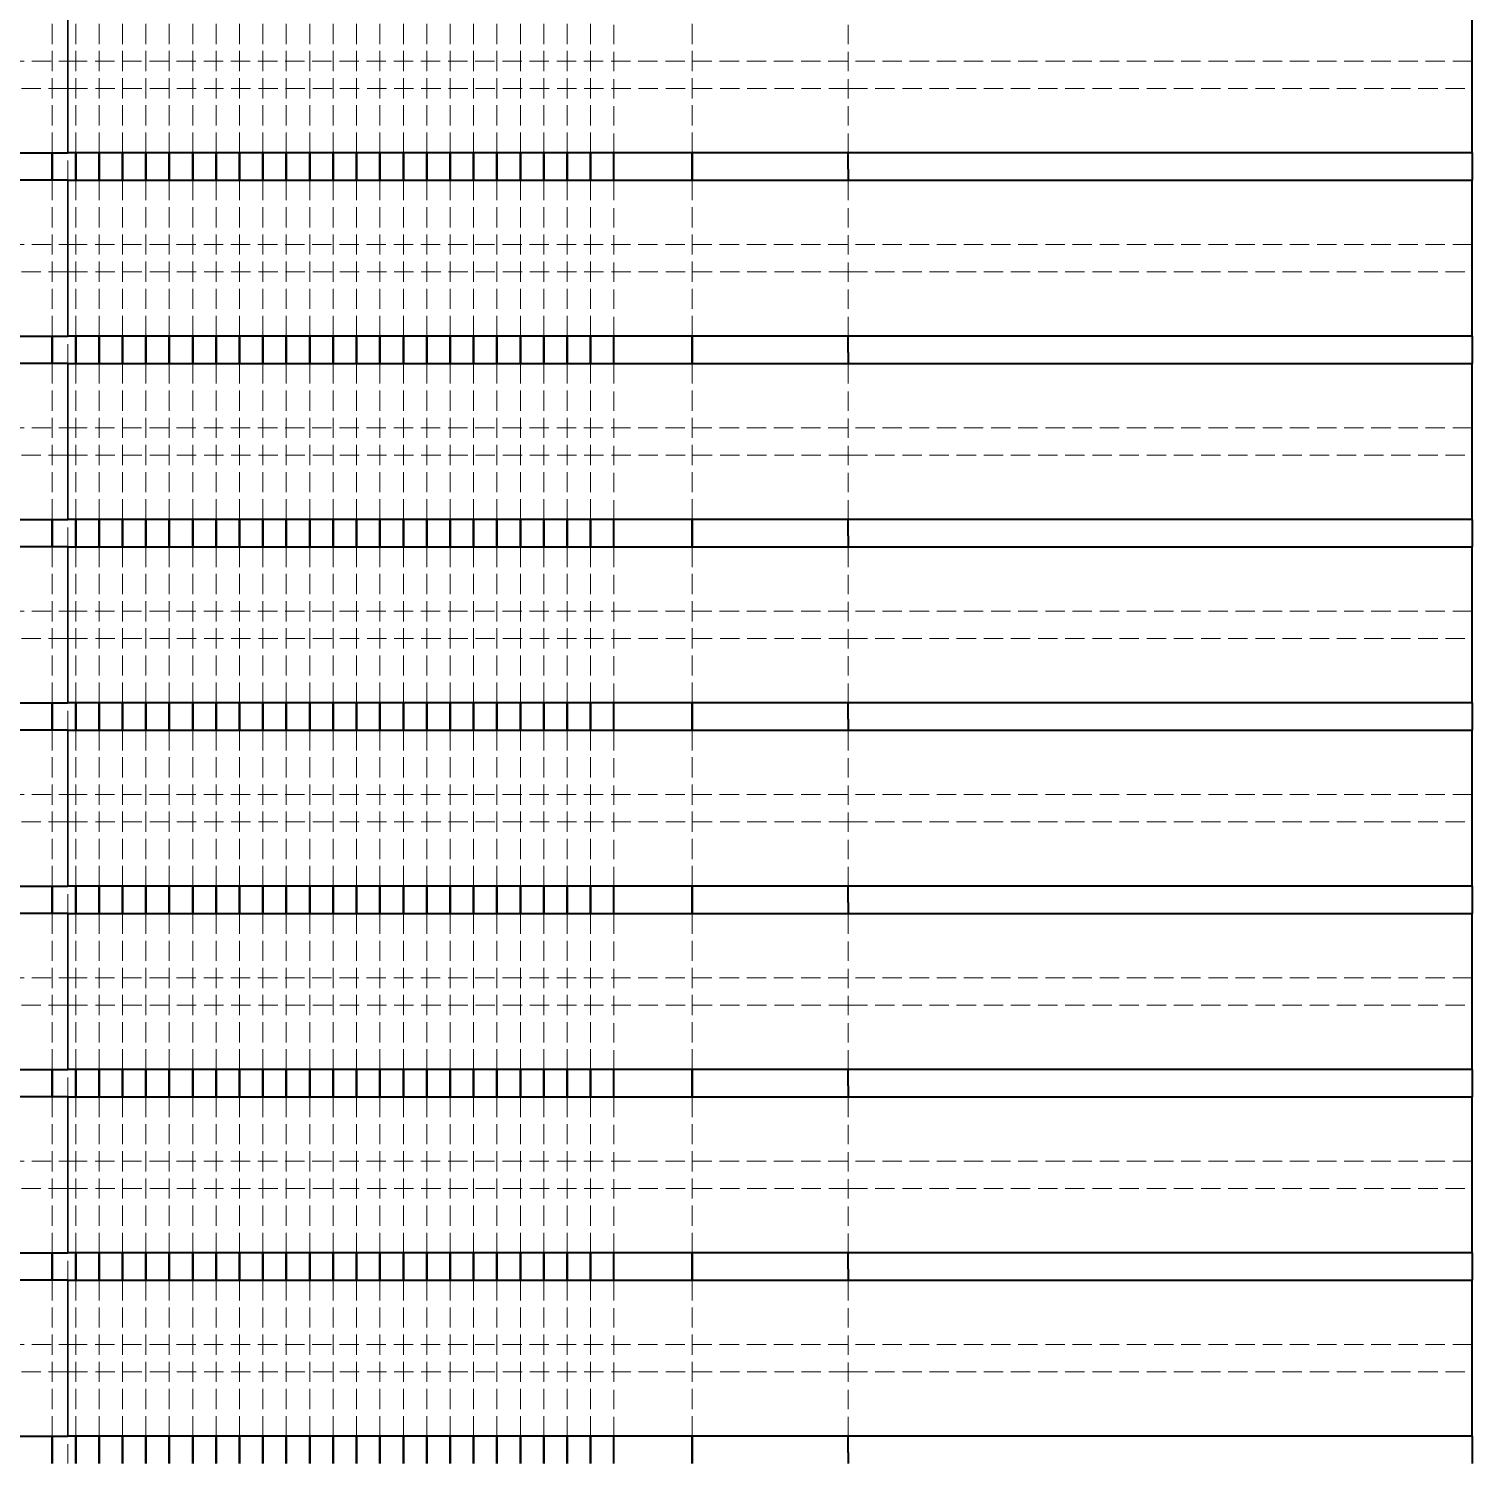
# Model space of a CAD drawing. Header units: millimetres. Extents: x 0 to 630, y 0 to 446.
# Drawn here: x 61.38 to 79.88, y 193.56 to 211.88 of the extents above; entities that cross this region are included whole.
import ezdxf

# ---------------------------------------------------------------- set-up
doc = ezdxf.new("R2010")
doc.units = ezdxf.units.MM
doc.header["$LTSCALE"] = 1.5
doc.linetypes.add('DASHED', pattern=[0.2067, 0.1654, -0.0413])
for name, color, linetype, lineweight, true_color in [('가려진 것(ISO)', 2, 'DASHED', 18, 0xffff00), ('가려진 좁은 것(ISO)', 2, 'DASHED', 18, 0xffff00), ('가시적인 것(ISO)', 3, 'Continuous', 40, 0x00ff00), ('가시적인 좁은 것(ISO)', 3, 'Continuous', 35, 0x00ff00)]:
    doc.layers.add(name, color=color, linetype=linetype, lineweight=lineweight, true_color=true_color)

msp = doc.modelspace()

# ---------------------------------------------------------------- linework, layer by layer
at = {"layer": '가려진 것(ISO)'}
for p, q in [((61.685, 212.294), (61.685, 210.294)), ((61.685, 210.294), (61.685, 212.294)), ((61.985, 212.294), (61.985, 210.294)), ((61.985, 210.294), (61.985, 212.294)), ((62.285, 212.294), (62.285, 210.294)), ((62.285, 210.294), (62.285, 212.294)), ((62.585, 212.294), (62.585, 210.294)), ((62.585, 210.294), (62.585, 212.294)), ((62.885, 212.294), (62.885, 210.294)), ((62.885, 210.294), (62.885, 212.294)), ((63.185, 212.294), (63.185, 210.294)), ((63.185, 210.294), (63.185, 212.294)), ((63.485, 212.294), (63.485, 210.294)), ((63.485, 210.294), (63.485, 212.294)), ((63.785, 212.294), (63.785, 210.294)), ((63.785, 210.294), (63.785, 212.294)), ((64.085, 212.294), (64.085, 210.294)), ((64.085, 210.294), (64.085, 212.294)), ((64.385, 212.294), (64.385, 210.294)), ((64.385, 210.294), (64.385, 212.294)), ((64.685, 212.294), (64.685, 210.294)), ((64.685, 210.294), (64.685, 212.294)), ((64.985, 212.294), (64.985, 210.294)), ((64.985, 210.294), (64.985, 212.294)), ((65.285, 212.294), (65.285, 210.294)), ((65.285, 210.294), (65.285, 212.294)), ((65.585, 212.294), (65.585, 210.294)), ((65.585, 210.294), (65.585, 212.294)), ((65.885, 212.294), (65.885, 210.294)), ((65.885, 210.294), (65.885, 212.294)), ((66.185, 212.294), (66.185, 210.294)), ((66.185, 210.294), (66.185, 212.294)), ((66.485, 212.294), (66.485, 210.294)), ((66.485, 210.294), (66.485, 212.294)), ((66.785, 212.294), (66.785, 210.294)), ((66.785, 210.294), (66.785, 212.294)), ((67.085, 212.294), (67.085, 210.294)), ((67.085, 210.294), (67.085, 212.294)), ((67.385, 212.294), (67.385, 210.294)), ((67.385, 210.294), (67.385, 212.294)), ((67.685, 212.294), (67.685, 210.294)), ((67.685, 210.294), (67.685, 212.294)), ((67.985, 212.294), (67.985, 210.294)), ((67.985, 210.294), (67.985, 212.294)), ((68.285, 212.294), (68.285, 210.294)), ((68.285, 210.294), (68.285, 212.294)), ((68.585, 212.294), (68.585, 210.294)), ((68.585, 210.294), (68.585, 212.294)), ((68.885, 210.294), (68.885, 212.294)), ((69.885, 210.294), (69.885, 212.294)), ((69.885, 212.294), (69.885, 210.294)), ((61.685, 209.944), (61.685, 207.944)), ((61.685, 207.944), (61.685, 209.944)), ((61.985, 209.944), (61.985, 207.944)), ((61.985, 207.944), (61.985, 209.944)), ((62.285, 209.944), (62.285, 207.944)), ((62.285, 207.944), (62.285, 209.944)), ((62.585, 209.944), (62.585, 207.944)), ((62.585, 207.944), (62.585, 209.944)), ((62.885, 209.944), (62.885, 207.944)), ((62.885, 207.944), (62.885, 209.944)), ((63.185, 209.944), (63.185, 207.944)), ((63.185, 207.944), (63.185, 209.944)), ((63.485, 209.944), (63.485, 207.944)), ((63.485, 207.944), (63.485, 209.944)), ((63.785, 209.944), (63.785, 207.944)), ((63.785, 207.944), (63.785, 209.944)), ((64.085, 209.944), (64.085, 207.944)), ((64.085, 207.944), (64.085, 209.944)), ((64.385, 209.944), (64.385, 207.944)), ((64.385, 207.944), (64.385, 209.944)), ((64.685, 209.944), (64.685, 207.944)), ((64.685, 207.944), (64.685, 209.944)), ((64.985, 209.944), (64.985, 207.944)), ((64.985, 207.944), (64.985, 209.944)), ((65.285, 209.944), (65.285, 207.944)), ((65.285, 207.944), (65.285, 209.944)), ((65.585, 209.944), (65.585, 207.944)), ((65.585, 207.944), (65.585, 209.944)), ((65.885, 209.944), (65.885, 207.944)), ((65.885, 207.944), (65.885, 209.944)), ((66.185, 209.944), (66.185, 207.944)), ((66.185, 207.944), (66.185, 209.944)), ((66.485, 209.944), (66.485, 207.944)), ((66.485, 207.944), (66.485, 209.944)), ((66.785, 209.944), (66.785, 207.944)), ((66.785, 207.944), (66.785, 209.944)), ((67.085, 209.944), (67.085, 207.944)), ((67.085, 207.944), (67.085, 209.944)), ((67.385, 209.944), (67.385, 207.944)), ((67.385, 207.944), (67.385, 209.944)), ((67.685, 209.944), (67.685, 207.944)), ((67.685, 207.944), (67.685, 209.944)), ((67.985, 209.944), (67.985, 207.944)), ((67.985, 207.944), (67.985, 209.944)), ((68.285, 209.944), (68.285, 207.944)), ((68.285, 207.944), (68.285, 209.944)), ((68.585, 209.944), (68.585, 207.944)), ((68.585, 207.944), (68.585, 209.944)), ((68.885, 207.944), (68.885, 209.944)), ((69.885, 207.944), (69.885, 209.944)), ((69.885, 209.944), (69.885, 207.944)), ((61.685, 207.594), (61.685, 205.594)), ((61.685, 205.594), (61.685, 207.594)), ((61.985, 207.594), (61.985, 205.594)), ((61.985, 205.594), (61.985, 207.594)), ((62.285, 207.594), (62.285, 205.594)), ((62.285, 205.594), (62.285, 207.594)), ((62.585, 207.594), (62.585, 205.594)), ((62.585, 205.594), (62.585, 207.594)), ((62.885, 207.594), (62.885, 205.594)), ((62.885, 205.594), (62.885, 207.594)), ((63.185, 207.594), (63.185, 205.594)), ((63.185, 205.594), (63.185, 207.594)), ((63.485, 207.594), (63.485, 205.594)), ((63.485, 205.594), (63.485, 207.594)), ((63.785, 207.594), (63.785, 205.594)), ((63.785, 205.594), (63.785, 207.594)), ((64.085, 207.594), (64.085, 205.594)), ((64.085, 205.594), (64.085, 207.594)), ((64.385, 207.594), (64.385, 205.594)), ((64.385, 205.594), (64.385, 207.594)), ((64.685, 207.594), (64.685, 205.594)), ((64.685, 205.594), (64.685, 207.594)), ((64.985, 207.594), (64.985, 205.594)), ((64.985, 205.594), (64.985, 207.594)), ((65.285, 207.594), (65.285, 205.594)), ((65.285, 205.594), (65.285, 207.594)), ((65.585, 207.594), (65.585, 205.594)), ((65.585, 205.594), (65.585, 207.594)), ((65.885, 207.594), (65.885, 205.594)), ((65.885, 205.594), (65.885, 207.594)), ((66.185, 207.594), (66.185, 205.594)), ((66.185, 205.594), (66.185, 207.594)), ((66.485, 207.594), (66.485, 205.594)), ((66.485, 205.594), (66.485, 207.594)), ((66.785, 207.594), (66.785, 205.594)), ((66.785, 205.594), (66.785, 207.594)), ((67.085, 207.594), (67.085, 205.594)), ((67.085, 205.594), (67.085, 207.594)), ((67.385, 207.594), (67.385, 205.594)), ((67.385, 205.594), (67.385, 207.594)), ((67.685, 207.594), (67.685, 205.594)), ((67.685, 205.594), (67.685, 207.594)), ((67.985, 207.594), (67.985, 205.594)), ((67.985, 205.594), (67.985, 207.594)), ((68.285, 207.594), (68.285, 205.594)), ((68.285, 205.594), (68.285, 207.594)), ((68.585, 207.594), (68.585, 205.594)), ((68.585, 205.594), (68.585, 207.594)), ((68.885, 205.594), (68.885, 207.594)), ((69.885, 205.594), (69.885, 207.594)), ((69.885, 207.594), (69.885, 205.594)), ((61.685, 205.244), (61.685, 203.244)), ((61.685, 203.244), (61.685, 205.244)), ((61.985, 205.244), (61.985, 203.244)), ((61.985, 203.244), (61.985, 205.244)), ((62.285, 205.244), (62.285, 203.244)), ((62.285, 203.244), (62.285, 205.244)), ((62.585, 205.244), (62.585, 203.244)), ((62.585, 203.244), (62.585, 205.244)), ((62.885, 205.244), (62.885, 203.244)), ((62.885, 203.244), (62.885, 205.244)), ((63.185, 205.244), (63.185, 203.244)), ((63.185, 203.244), (63.185, 205.244)), ((63.485, 205.244), (63.485, 203.244)), ((63.485, 203.244), (63.485, 205.244)), ((63.785, 205.244), (63.785, 203.244)), ((63.785, 203.244), (63.785, 205.244)), ((64.085, 205.244), (64.085, 203.244)), ((64.085, 203.244), (64.085, 205.244)), ((64.385, 205.244), (64.385, 203.244)), ((64.385, 203.244), (64.385, 205.244)), ((64.685, 205.244), (64.685, 203.244)), ((64.685, 203.244), (64.685, 205.244)), ((64.985, 205.244), (64.985, 203.244)), ((64.985, 203.244), (64.985, 205.244)), ((65.285, 205.244), (65.285, 203.244)), ((65.285, 203.244), (65.285, 205.244)), ((65.585, 205.244), (65.585, 203.244)), ((65.585, 203.244), (65.585, 205.244)), ((65.885, 205.244), (65.885, 203.244)), ((65.885, 203.244), (65.885, 205.244)), ((66.185, 205.244), (66.185, 203.244)), ((66.185, 203.244), (66.185, 205.244)), ((66.485, 205.244), (66.485, 203.244)), ((66.485, 203.244), (66.485, 205.244)), ((66.785, 205.244), (66.785, 203.244)), ((66.785, 203.244), (66.785, 205.244)), ((67.085, 205.244), (67.085, 203.244)), ((67.085, 203.244), (67.085, 205.244)), ((67.385, 205.244), (67.385, 203.244)), ((67.385, 203.244), (67.385, 205.244)), ((67.685, 205.244), (67.685, 203.244)), ((67.685, 203.244), (67.685, 205.244)), ((67.985, 205.244), (67.985, 203.244)), ((67.985, 203.244), (67.985, 205.244)), ((68.285, 205.244), (68.285, 203.244)), ((68.285, 203.244), (68.285, 205.244)), ((68.585, 205.244), (68.585, 203.244)), ((68.585, 203.244), (68.585, 205.244)), ((68.885, 203.244), (68.885, 205.244)), ((69.885, 203.244), (69.885, 205.244)), ((69.885, 205.244), (69.885, 203.244)), ((61.685, 202.894), (61.685, 200.894)), ((61.685, 200.894), (61.685, 202.894)), ((61.985, 202.894), (61.985, 200.894)), ((61.985, 200.894), (61.985, 202.894)), ((62.285, 202.894), (62.285, 200.894)), ((62.285, 200.894), (62.285, 202.894)), ((62.585, 202.894), (62.585, 200.894)), ((62.585, 200.894), (62.585, 202.894)), ((62.885, 202.894), (62.885, 200.894)), ((62.885, 200.894), (62.885, 202.894)), ((63.185, 202.894), (63.185, 200.894)), ((63.185, 200.894), (63.185, 202.894)), ((63.485, 202.894), (63.485, 200.894)), ((63.485, 200.894), (63.485, 202.894)), ((63.785, 202.894), (63.785, 200.894)), ((63.785, 200.894), (63.785, 202.894)), ((64.085, 202.894), (64.085, 200.894)), ((64.085, 200.894), (64.085, 202.894)), ((64.385, 202.894), (64.385, 200.894)), ((64.385, 200.894), (64.385, 202.894)), ((64.685, 202.894), (64.685, 200.894)), ((64.685, 200.894), (64.685, 202.894)), ((64.985, 202.894), (64.985, 200.894)), ((64.985, 200.894), (64.985, 202.894)), ((65.285, 202.894), (65.285, 200.894)), ((65.285, 200.894), (65.285, 202.894)), ((65.585, 202.894), (65.585, 200.894)), ((65.585, 200.894), (65.585, 202.894)), ((65.885, 202.894), (65.885, 200.894)), ((65.885, 200.894), (65.885, 202.894)), ((66.185, 202.894), (66.185, 200.894)), ((66.185, 200.894), (66.185, 202.894)), ((66.485, 202.894), (66.485, 200.894)), ((66.485, 200.894), (66.485, 202.894)), ((66.785, 202.894), (66.785, 200.894)), ((66.785, 200.894), (66.785, 202.894)), ((67.085, 202.894), (67.085, 200.894)), ((67.085, 200.894), (67.085, 202.894)), ((67.385, 202.894), (67.385, 200.894)), ((67.385, 200.894), (67.385, 202.894)), ((67.685, 202.894), (67.685, 200.894)), ((67.685, 200.894), (67.685, 202.894)), ((67.985, 202.894), (67.985, 200.894)), ((67.985, 200.894), (67.985, 202.894)), ((68.285, 202.894), (68.285, 200.894)), ((68.285, 200.894), (68.285, 202.894)), ((68.585, 202.894), (68.585, 200.894)), ((68.585, 200.894), (68.585, 202.894)), ((68.885, 200.894), (68.885, 202.894)), ((69.885, 200.894), (69.885, 202.894)), ((69.885, 202.894), (69.885, 200.894)), ((61.685, 200.544), (61.685, 198.544)), ((61.685, 198.544), (61.685, 200.544)), ((61.985, 200.544), (61.985, 198.544)), ((61.985, 198.544), (61.985, 200.544)), ((62.285, 200.544), (62.285, 198.544)), ((62.285, 198.544), (62.285, 200.544)), ((62.585, 200.544), (62.585, 198.544)), ((62.585, 198.544), (62.585, 200.544)), ((62.885, 200.544), (62.885, 198.544)), ((62.885, 198.544), (62.885, 200.544)), ((63.185, 200.544), (63.185, 198.544)), ((63.185, 198.544), (63.185, 200.544)), ((63.485, 200.544), (63.485, 198.544)), ((63.485, 198.544), (63.485, 200.544)), ((63.785, 200.544), (63.785, 198.544)), ((63.785, 198.544), (63.785, 200.544)), ((64.085, 200.544), (64.085, 198.544)), ((64.085, 198.544), (64.085, 200.544)), ((64.385, 200.544), (64.385, 198.544)), ((64.385, 198.544), (64.385, 200.544)), ((64.685, 200.544), (64.685, 198.544)), ((64.685, 198.544), (64.685, 200.544)), ((64.985, 200.544), (64.985, 198.544)), ((64.985, 198.544), (64.985, 200.544)), ((65.285, 200.544), (65.285, 198.544)), ((65.285, 198.544), (65.285, 200.544)), ((65.585, 200.544), (65.585, 198.544)), ((65.585, 198.544), (65.585, 200.544)), ((65.885, 200.544), (65.885, 198.544)), ((65.885, 198.544), (65.885, 200.544)), ((66.185, 200.544), (66.185, 198.544)), ((66.185, 198.544), (66.185, 200.544)), ((66.485, 200.544), (66.485, 198.544)), ((66.485, 198.544), (66.485, 200.544)), ((66.785, 200.544), (66.785, 198.544)), ((66.785, 198.544), (66.785, 200.544)), ((67.085, 200.544), (67.085, 198.544)), ((67.085, 198.544), (67.085, 200.544)), ((67.385, 200.544), (67.385, 198.544)), ((67.385, 198.544), (67.385, 200.544)), ((67.685, 200.544), (67.685, 198.544)), ((67.685, 198.544), (67.685, 200.544)), ((67.985, 200.544), (67.985, 198.544)), ((67.985, 198.544), (67.985, 200.544)), ((68.285, 200.544), (68.285, 198.544)), ((68.285, 198.544), (68.285, 200.544)), ((68.585, 200.544), (68.585, 198.544)), ((68.585, 198.544), (68.585, 200.544)), ((68.885, 198.544), (68.885, 200.544)), ((69.885, 198.544), (69.885, 200.544)), ((69.885, 200.544), (69.885, 198.544)), ((61.685, 198.194), (61.685, 196.194)), ((61.685, 196.194), (61.685, 198.194)), ((61.985, 198.194), (61.985, 196.194)), ((61.985, 196.194), (61.985, 198.194)), ((62.285, 198.194), (62.285, 196.194)), ((62.285, 196.194), (62.285, 198.194)), ((62.585, 198.194), (62.585, 196.194)), ((62.585, 196.194), (62.585, 198.194)), ((62.885, 198.194), (62.885, 196.194)), ((62.885, 196.194), (62.885, 198.194)), ((63.185, 198.194), (63.185, 196.194)), ((63.185, 196.194), (63.185, 198.194)), ((63.485, 198.194), (63.485, 196.194)), ((63.485, 196.194), (63.485, 198.194)), ((63.785, 198.194), (63.785, 196.194)), ((63.785, 196.194), (63.785, 198.194)), ((64.085, 198.194), (64.085, 196.194)), ((64.085, 196.194), (64.085, 198.194)), ((64.385, 198.194), (64.385, 196.194)), ((64.385, 196.194), (64.385, 198.194)), ((64.685, 198.194), (64.685, 196.194)), ((64.685, 196.194), (64.685, 198.194)), ((64.985, 198.194), (64.985, 196.194)), ((64.985, 196.194), (64.985, 198.194)), ((65.285, 198.194), (65.285, 196.194)), ((65.285, 196.194), (65.285, 198.194)), ((65.585, 198.194), (65.585, 196.194)), ((65.585, 196.194), (65.585, 198.194)), ((65.885, 198.194), (65.885, 196.194)), ((65.885, 196.194), (65.885, 198.194)), ((66.185, 198.194), (66.185, 196.194)), ((66.185, 196.194), (66.185, 198.194)), ((66.485, 198.194), (66.485, 196.194)), ((66.485, 196.194), (66.485, 198.194)), ((66.785, 198.194), (66.785, 196.194)), ((66.785, 196.194), (66.785, 198.194)), ((67.085, 198.194), (67.085, 196.194)), ((67.085, 196.194), (67.085, 198.194)), ((67.385, 198.194), (67.385, 196.194)), ((67.385, 196.194), (67.385, 198.194)), ((67.685, 198.194), (67.685, 196.194)), ((67.685, 196.194), (67.685, 198.194)), ((67.985, 198.194), (67.985, 196.194)), ((67.985, 196.194), (67.985, 198.194)), ((68.285, 198.194), (68.285, 196.194)), ((68.285, 196.194), (68.285, 198.194)), ((68.585, 198.194), (68.585, 196.194)), ((68.585, 196.194), (68.585, 198.194)), ((68.885, 196.194), (68.885, 198.194)), ((69.885, 196.194), (69.885, 198.194)), ((69.885, 198.194), (69.885, 196.194)), ((61.685, 195.844), (61.685, 193.844)), ((61.685, 193.844), (61.685, 195.844)), ((61.985, 195.844), (61.985, 193.844)), ((61.985, 193.844), (61.985, 195.844)), ((62.285, 195.844), (62.285, 193.844)), ((62.285, 193.844), (62.285, 195.844)), ((62.585, 195.844), (62.585, 193.844)), ((62.585, 193.844), (62.585, 195.844)), ((62.885, 195.844), (62.885, 193.844)), ((62.885, 193.844), (62.885, 195.844)), ((63.185, 195.844), (63.185, 193.844)), ((63.185, 193.844), (63.185, 195.844)), ((63.485, 195.844), (63.485, 193.844)), ((63.485, 193.844), (63.485, 195.844)), ((63.785, 195.844), (63.785, 193.844)), ((63.785, 193.844), (63.785, 195.844)), ((64.085, 195.844), (64.085, 193.844)), ((64.085, 193.844), (64.085, 195.844)), ((64.385, 195.844), (64.385, 193.844)), ((64.385, 193.844), (64.385, 195.844)), ((64.685, 195.844), (64.685, 193.844)), ((64.685, 193.844), (64.685, 195.844)), ((64.985, 195.844), (64.985, 193.844)), ((64.985, 193.844), (64.985, 195.844)), ((65.285, 195.844), (65.285, 193.844)), ((65.285, 193.844), (65.285, 195.844)), ((65.585, 195.844), (65.585, 193.844)), ((65.585, 193.844), (65.585, 195.844)), ((65.885, 195.844), (65.885, 193.844)), ((65.885, 193.844), (65.885, 195.844)), ((66.185, 195.844), (66.185, 193.844)), ((66.185, 193.844), (66.185, 195.844)), ((66.485, 195.844), (66.485, 193.844)), ((66.485, 193.844), (66.485, 195.844)), ((66.785, 195.844), (66.785, 193.844)), ((66.785, 193.844), (66.785, 195.844)), ((67.085, 195.844), (67.085, 193.844)), ((67.085, 193.844), (67.085, 195.844)), ((67.385, 195.844), (67.385, 193.844)), ((67.385, 193.844), (67.385, 195.844)), ((67.685, 195.844), (67.685, 193.844)), ((67.685, 193.844), (67.685, 195.844)), ((67.985, 195.844), (67.985, 193.844)), ((67.985, 193.844), (67.985, 195.844)), ((68.285, 195.844), (68.285, 193.844)), ((68.285, 193.844), (68.285, 195.844)), ((68.585, 195.844), (68.585, 193.844)), ((68.585, 193.844), (68.585, 195.844)), ((68.885, 193.844), (68.885, 195.844)), ((69.885, 193.844), (69.885, 195.844)), ((69.885, 195.844), (69.885, 193.844))]:
    msp.add_line(p, q, dxfattribs=at)
at = {"layer": '가려진 것(ISO)', "color": 1, "true_color": 0xff0000}
for p, q in [((71.885, 210.294), (71.885, 212.294)), ((40.885, 211.469), (61.885, 211.469)), ((61.885, 211.469), (71.885, 211.469)), ((79.885, 211.469), (71.885, 211.469)), ((61.885, 211.119), (40.885, 211.119)), ((71.885, 211.119), (61.885, 211.119)), ((71.885, 211.119), (79.885, 211.119)), ((71.885, 207.944), (71.885, 209.944)), ((40.885, 209.119), (61.885, 209.119)), ((61.885, 209.119), (71.885, 209.119)), ((79.885, 209.119), (71.885, 209.119)), ((61.885, 208.769), (40.885, 208.769)), ((71.885, 208.769), (61.885, 208.769)), ((71.885, 208.769), (79.885, 208.769)), ((71.885, 205.594), (71.885, 207.594)), ((40.885, 206.769), (61.885, 206.769)), ((61.885, 206.769), (71.885, 206.769)), ((79.885, 206.769), (71.885, 206.769)), ((61.885, 206.419), (40.885, 206.419)), ((71.885, 206.419), (61.885, 206.419)), ((71.885, 206.419), (79.885, 206.419)), ((71.885, 203.244), (71.885, 205.244)), ((40.885, 204.419), (61.885, 204.419)), ((61.885, 204.419), (71.885, 204.419)), ((79.885, 204.419), (71.885, 204.419)), ((61.885, 204.069), (40.885, 204.069)), ((71.885, 204.069), (61.885, 204.069)), ((71.885, 204.069), (79.885, 204.069)), ((71.885, 200.894), (71.885, 202.894)), ((40.885, 202.069), (61.885, 202.069)), ((61.885, 202.069), (71.885, 202.069)), ((79.885, 202.069), (71.885, 202.069)), ((61.885, 201.719), (40.885, 201.719)), ((71.885, 201.719), (61.885, 201.719)), ((71.885, 201.719), (79.885, 201.719)), ((71.885, 198.544), (71.885, 200.544)), ((40.885, 199.719), (61.885, 199.719)), ((61.885, 199.719), (71.885, 199.719)), ((79.885, 199.719), (71.885, 199.719)), ((61.885, 199.369), (40.885, 199.369)), ((71.885, 199.369), (61.885, 199.369)), ((71.885, 199.369), (79.885, 199.369)), ((71.885, 196.194), (71.885, 198.194)), ((40.885, 197.369), (61.885, 197.369)), ((61.885, 197.369), (71.885, 197.369)), ((79.885, 197.369), (71.885, 197.369)), ((61.885, 197.019), (40.885, 197.019)), ((71.885, 197.019), (61.885, 197.019)), ((71.885, 197.019), (79.885, 197.019)), ((71.885, 193.844), (71.885, 195.844)), ((40.885, 195.019), (61.885, 195.019)), ((61.885, 195.019), (71.885, 195.019)), ((79.885, 195.019), (71.885, 195.019)), ((61.885, 194.669), (40.885, 194.669)), ((71.885, 194.669), (61.885, 194.669)), ((71.885, 194.669), (79.885, 194.669))]:
    msp.add_line(p, q, dxfattribs=at)
at = {"layer": '가려진 좁은 것(ISO)', "color": 1, "true_color": 0xff0000}
for p, q in [((61.885, 209.944), (61.885, 210.294)), ((61.885, 207.594), (61.885, 207.944)), ((61.885, 205.244), (61.885, 205.594)), ((61.885, 202.894), (61.885, 203.244)), ((61.885, 200.544), (61.885, 200.894)), ((61.885, 198.194), (61.885, 198.544)), ((61.885, 195.844), (61.885, 196.194)), ((61.885, 193.494), (61.885, 193.844))]:
    msp.add_line(p, q, dxfattribs=at)
at = {"layer": '가시적인 것(ISO)', "color": 1, "true_color": 0xff0000}
for p, q in [((79.885, 210.294), (79.885, 212.294)), ((40.885, 210.294), (61.885, 210.294)), ((79.885, 210.294), (61.885, 210.294)), ((71.885, 210.085), (71.885, 210.294)), ((79.885, 210.294), (79.885, 209.944)), ((61.885, 209.944), (40.885, 209.944)), ((61.885, 209.944), (79.885, 209.944)), ((79.885, 207.944), (79.885, 209.944)), ((40.885, 207.944), (61.885, 207.944)), ((79.885, 207.944), (61.885, 207.944)), ((71.885, 207.735), (71.885, 207.944)), ((79.885, 207.944), (79.885, 207.594)), ((61.885, 207.594), (40.885, 207.594)), ((61.885, 207.594), (79.885, 207.594)), ((79.885, 205.594), (79.885, 207.594)), ((40.885, 205.594), (61.885, 205.594)), ((79.885, 205.594), (61.885, 205.594)), ((71.885, 205.385), (71.885, 205.594)), ((79.885, 205.594), (79.885, 205.244)), ((61.885, 205.244), (40.885, 205.244)), ((61.885, 205.244), (79.885, 205.244)), ((79.885, 203.244), (79.885, 205.244)), ((40.885, 203.244), (61.885, 203.244)), ((79.885, 203.244), (61.885, 203.244)), ((71.885, 203.035), (71.885, 203.244)), ((79.885, 203.244), (79.885, 202.894)), ((61.885, 202.894), (40.885, 202.894)), ((61.885, 202.894), (79.885, 202.894)), ((79.885, 200.894), (79.885, 202.894)), ((40.885, 200.894), (61.885, 200.894)), ((79.885, 200.894), (61.885, 200.894)), ((71.885, 200.685), (71.885, 200.894)), ((79.885, 200.894), (79.885, 200.544)), ((61.885, 200.544), (40.885, 200.544)), ((61.885, 200.544), (79.885, 200.544)), ((79.885, 198.544), (79.885, 200.544)), ((40.885, 198.544), (61.885, 198.544)), ((79.885, 198.544), (61.885, 198.544)), ((71.885, 198.335), (71.885, 198.544)), ((79.885, 198.544), (79.885, 198.194)), ((61.885, 198.194), (40.885, 198.194)), ((61.885, 198.194), (79.885, 198.194)), ((79.885, 196.194), (79.885, 198.194)), ((40.885, 196.194), (61.885, 196.194)), ((79.885, 196.194), (61.885, 196.194)), ((71.885, 195.985), (71.885, 196.194)), ((79.885, 196.194), (79.885, 195.844)), ((61.885, 195.844), (40.885, 195.844)), ((61.885, 195.844), (79.885, 195.844)), ((79.885, 193.844), (79.885, 195.844)), ((40.885, 193.844), (61.885, 193.844)), ((79.885, 193.844), (61.885, 193.844)), ((71.885, 193.635), (71.885, 193.844)), ((79.885, 193.844), (79.885, 193.494))]:
    msp.add_line(p, q, dxfattribs=at)
at = {"layer": '가시적인 것(ISO)'}
for p, q in [((61.685, 210.294), (61.685, 209.944)), ((61.685, 209.944), (61.685, 210.294)), ((61.985, 210.294), (61.985, 209.944)), ((61.985, 209.944), (61.985, 210.294)), ((62.285, 210.294), (62.285, 209.944)), ((62.285, 209.944), (62.285, 210.294)), ((62.585, 210.294), (62.585, 209.944)), ((62.585, 209.944), (62.585, 210.294)), ((62.885, 210.294), (62.885, 209.944)), ((62.885, 209.944), (62.885, 210.294)), ((63.185, 210.294), (63.185, 209.944)), ((63.185, 209.944), (63.185, 210.294)), ((63.485, 210.294), (63.485, 209.944)), ((63.485, 209.944), (63.485, 210.294)), ((63.785, 210.294), (63.785, 209.944)), ((63.785, 209.944), (63.785, 210.294)), ((64.085, 210.294), (64.085, 209.944)), ((64.085, 209.944), (64.085, 210.294)), ((64.385, 210.294), (64.385, 209.944)), ((64.385, 209.944), (64.385, 210.294)), ((64.685, 210.294), (64.685, 209.944)), ((64.685, 209.944), (64.685, 210.294)), ((64.985, 210.294), (64.985, 209.944)), ((64.985, 209.944), (64.985, 210.294)), ((65.285, 210.294), (65.285, 209.944)), ((65.285, 209.944), (65.285, 210.294)), ((65.585, 210.294), (65.585, 209.944)), ((65.585, 209.944), (65.585, 210.294)), ((65.885, 210.294), (65.885, 209.944)), ((65.885, 209.944), (65.885, 210.294)), ((66.185, 210.294), (66.185, 209.944)), ((66.185, 209.944), (66.185, 210.294)), ((66.485, 210.294), (66.485, 209.944)), ((66.485, 209.944), (66.485, 210.294)), ((66.785, 210.294), (66.785, 209.944)), ((66.785, 209.944), (66.785, 210.294)), ((67.085, 210.294), (67.085, 209.944)), ((67.085, 209.944), (67.085, 210.294)), ((67.385, 210.294), (67.385, 209.944)), ((67.385, 209.944), (67.385, 210.294)), ((67.685, 210.294), (67.685, 209.944)), ((67.685, 209.944), (67.685, 210.294)), ((67.985, 210.294), (67.985, 209.944)), ((67.985, 209.944), (67.985, 210.294)), ((68.285, 210.294), (68.285, 209.944)), ((68.285, 209.944), (68.285, 210.294)), ((68.585, 210.294), (68.585, 209.944)), ((68.585, 209.944), (68.585, 210.294)), ((68.885, 209.944), (68.885, 210.294)), ((69.885, 209.944), (69.885, 210.294)), ((69.885, 210.294), (69.885, 209.944)), ((71.885, 210.085), (71.885, 209.944)), ((61.685, 207.944), (61.685, 207.594)), ((61.685, 207.594), (61.685, 207.944)), ((61.985, 207.944), (61.985, 207.594)), ((61.985, 207.594), (61.985, 207.944)), ((62.285, 207.944), (62.285, 207.594)), ((62.285, 207.594), (62.285, 207.944)), ((62.585, 207.944), (62.585, 207.594)), ((62.585, 207.594), (62.585, 207.944)), ((62.885, 207.944), (62.885, 207.594)), ((62.885, 207.594), (62.885, 207.944)), ((63.185, 207.944), (63.185, 207.594)), ((63.185, 207.594), (63.185, 207.944)), ((63.485, 207.944), (63.485, 207.594)), ((63.485, 207.594), (63.485, 207.944)), ((63.785, 207.944), (63.785, 207.594)), ((63.785, 207.594), (63.785, 207.944)), ((64.085, 207.944), (64.085, 207.594)), ((64.085, 207.594), (64.085, 207.944)), ((64.385, 207.944), (64.385, 207.594)), ((64.385, 207.594), (64.385, 207.944)), ((64.685, 207.944), (64.685, 207.594)), ((64.685, 207.594), (64.685, 207.944)), ((64.985, 207.944), (64.985, 207.594)), ((64.985, 207.594), (64.985, 207.944)), ((65.285, 207.944), (65.285, 207.594)), ((65.285, 207.594), (65.285, 207.944)), ((65.585, 207.944), (65.585, 207.594)), ((65.585, 207.594), (65.585, 207.944)), ((65.885, 207.944), (65.885, 207.594)), ((65.885, 207.594), (65.885, 207.944)), ((66.185, 207.944), (66.185, 207.594)), ((66.185, 207.594), (66.185, 207.944)), ((66.485, 207.944), (66.485, 207.594)), ((66.485, 207.594), (66.485, 207.944)), ((66.785, 207.944), (66.785, 207.594)), ((66.785, 207.594), (66.785, 207.944)), ((67.085, 207.944), (67.085, 207.594)), ((67.085, 207.594), (67.085, 207.944)), ((67.385, 207.944), (67.385, 207.594)), ((67.385, 207.594), (67.385, 207.944)), ((67.685, 207.944), (67.685, 207.594)), ((67.685, 207.594), (67.685, 207.944)), ((67.985, 207.944), (67.985, 207.594)), ((67.985, 207.594), (67.985, 207.944)), ((68.285, 207.944), (68.285, 207.594)), ((68.285, 207.594), (68.285, 207.944)), ((68.585, 207.944), (68.585, 207.594)), ((68.585, 207.594), (68.585, 207.944)), ((68.885, 207.594), (68.885, 207.944)), ((69.885, 207.594), (69.885, 207.944)), ((69.885, 207.944), (69.885, 207.594)), ((71.885, 207.735), (71.885, 207.594)), ((61.685, 205.594), (61.685, 205.244)), ((61.685, 205.244), (61.685, 205.594)), ((61.985, 205.594), (61.985, 205.244)), ((61.985, 205.244), (61.985, 205.594)), ((62.285, 205.594), (62.285, 205.244)), ((62.285, 205.244), (62.285, 205.594)), ((62.585, 205.594), (62.585, 205.244)), ((62.585, 205.244), (62.585, 205.594)), ((62.885, 205.594), (62.885, 205.244)), ((62.885, 205.244), (62.885, 205.594)), ((63.185, 205.594), (63.185, 205.244)), ((63.185, 205.244), (63.185, 205.594)), ((63.485, 205.594), (63.485, 205.244)), ((63.485, 205.244), (63.485, 205.594)), ((63.785, 205.594), (63.785, 205.244)), ((63.785, 205.244), (63.785, 205.594)), ((64.085, 205.594), (64.085, 205.244)), ((64.085, 205.244), (64.085, 205.594)), ((64.385, 205.594), (64.385, 205.244)), ((64.385, 205.244), (64.385, 205.594)), ((64.685, 205.594), (64.685, 205.244)), ((64.685, 205.244), (64.685, 205.594)), ((64.985, 205.594), (64.985, 205.244)), ((64.985, 205.244), (64.985, 205.594)), ((65.285, 205.594), (65.285, 205.244)), ((65.285, 205.244), (65.285, 205.594)), ((65.585, 205.594), (65.585, 205.244)), ((65.585, 205.244), (65.585, 205.594)), ((65.885, 205.594), (65.885, 205.244)), ((65.885, 205.244), (65.885, 205.594)), ((66.185, 205.594), (66.185, 205.244)), ((66.185, 205.244), (66.185, 205.594)), ((66.485, 205.594), (66.485, 205.244)), ((66.485, 205.244), (66.485, 205.594)), ((66.785, 205.594), (66.785, 205.244)), ((66.785, 205.244), (66.785, 205.594)), ((67.085, 205.594), (67.085, 205.244)), ((67.085, 205.244), (67.085, 205.594)), ((67.385, 205.594), (67.385, 205.244)), ((67.385, 205.244), (67.385, 205.594)), ((67.685, 205.594), (67.685, 205.244)), ((67.685, 205.244), (67.685, 205.594)), ((67.985, 205.594), (67.985, 205.244)), ((67.985, 205.244), (67.985, 205.594)), ((68.285, 205.594), (68.285, 205.244)), ((68.285, 205.244), (68.285, 205.594)), ((68.585, 205.594), (68.585, 205.244)), ((68.585, 205.244), (68.585, 205.594)), ((68.885, 205.244), (68.885, 205.594)), ((69.885, 205.244), (69.885, 205.594)), ((69.885, 205.594), (69.885, 205.244)), ((71.885, 205.385), (71.885, 205.244)), ((61.685, 203.244), (61.685, 202.894)), ((61.685, 202.894), (61.685, 203.244)), ((61.985, 203.244), (61.985, 202.894)), ((61.985, 202.894), (61.985, 203.244)), ((62.285, 203.244), (62.285, 202.894)), ((62.285, 202.894), (62.285, 203.244)), ((62.585, 203.244), (62.585, 202.894)), ((62.585, 202.894), (62.585, 203.244)), ((62.885, 203.244), (62.885, 202.894)), ((62.885, 202.894), (62.885, 203.244)), ((63.185, 203.244), (63.185, 202.894)), ((63.185, 202.894), (63.185, 203.244)), ((63.485, 203.244), (63.485, 202.894)), ((63.485, 202.894), (63.485, 203.244)), ((63.785, 203.244), (63.785, 202.894)), ((63.785, 202.894), (63.785, 203.244)), ((64.085, 203.244), (64.085, 202.894)), ((64.085, 202.894), (64.085, 203.244)), ((64.385, 203.244), (64.385, 202.894)), ((64.385, 202.894), (64.385, 203.244)), ((64.685, 203.244), (64.685, 202.894)), ((64.685, 202.894), (64.685, 203.244)), ((64.985, 203.244), (64.985, 202.894)), ((64.985, 202.894), (64.985, 203.244)), ((65.285, 203.244), (65.285, 202.894)), ((65.285, 202.894), (65.285, 203.244)), ((65.585, 203.244), (65.585, 202.894)), ((65.585, 202.894), (65.585, 203.244)), ((65.885, 203.244), (65.885, 202.894)), ((65.885, 202.894), (65.885, 203.244)), ((66.185, 203.244), (66.185, 202.894)), ((66.185, 202.894), (66.185, 203.244)), ((66.485, 203.244), (66.485, 202.894)), ((66.485, 202.894), (66.485, 203.244)), ((66.785, 203.244), (66.785, 202.894)), ((66.785, 202.894), (66.785, 203.244)), ((67.085, 203.244), (67.085, 202.894)), ((67.085, 202.894), (67.085, 203.244)), ((67.385, 203.244), (67.385, 202.894)), ((67.385, 202.894), (67.385, 203.244)), ((67.685, 203.244), (67.685, 202.894)), ((67.685, 202.894), (67.685, 203.244)), ((67.985, 203.244), (67.985, 202.894)), ((67.985, 202.894), (67.985, 203.244)), ((68.285, 203.244), (68.285, 202.894)), ((68.285, 202.894), (68.285, 203.244)), ((68.585, 203.244), (68.585, 202.894)), ((68.585, 202.894), (68.585, 203.244)), ((68.885, 202.894), (68.885, 203.244)), ((69.885, 202.894), (69.885, 203.244)), ((69.885, 203.244), (69.885, 202.894)), ((71.885, 203.035), (71.885, 202.894)), ((61.685, 200.894), (61.685, 200.544)), ((61.685, 200.544), (61.685, 200.894)), ((61.985, 200.894), (61.985, 200.544)), ((61.985, 200.544), (61.985, 200.894)), ((62.285, 200.894), (62.285, 200.544)), ((62.285, 200.544), (62.285, 200.894)), ((62.585, 200.894), (62.585, 200.544)), ((62.585, 200.544), (62.585, 200.894)), ((62.885, 200.894), (62.885, 200.544)), ((62.885, 200.544), (62.885, 200.894)), ((63.185, 200.894), (63.185, 200.544)), ((63.185, 200.544), (63.185, 200.894)), ((63.485, 200.894), (63.485, 200.544)), ((63.485, 200.544), (63.485, 200.894)), ((63.785, 200.894), (63.785, 200.544)), ((63.785, 200.544), (63.785, 200.894)), ((64.085, 200.894), (64.085, 200.544)), ((64.085, 200.544), (64.085, 200.894)), ((64.385, 200.894), (64.385, 200.544)), ((64.385, 200.544), (64.385, 200.894)), ((64.685, 200.894), (64.685, 200.544)), ((64.685, 200.544), (64.685, 200.894)), ((64.985, 200.894), (64.985, 200.544)), ((64.985, 200.544), (64.985, 200.894)), ((65.285, 200.894), (65.285, 200.544)), ((65.285, 200.544), (65.285, 200.894)), ((65.585, 200.894), (65.585, 200.544)), ((65.585, 200.544), (65.585, 200.894)), ((65.885, 200.894), (65.885, 200.544)), ((65.885, 200.544), (65.885, 200.894)), ((66.185, 200.894), (66.185, 200.544)), ((66.185, 200.544), (66.185, 200.894)), ((66.485, 200.894), (66.485, 200.544)), ((66.485, 200.544), (66.485, 200.894)), ((66.785, 200.894), (66.785, 200.544)), ((66.785, 200.544), (66.785, 200.894)), ((67.085, 200.894), (67.085, 200.544)), ((67.085, 200.544), (67.085, 200.894)), ((67.385, 200.894), (67.385, 200.544)), ((67.385, 200.544), (67.385, 200.894)), ((67.685, 200.894), (67.685, 200.544)), ((67.685, 200.544), (67.685, 200.894)), ((67.985, 200.894), (67.985, 200.544)), ((67.985, 200.544), (67.985, 200.894)), ((68.285, 200.894), (68.285, 200.544)), ((68.285, 200.544), (68.285, 200.894)), ((68.585, 200.894), (68.585, 200.544)), ((68.585, 200.544), (68.585, 200.894)), ((68.885, 200.544), (68.885, 200.894)), ((69.885, 200.544), (69.885, 200.894)), ((69.885, 200.894), (69.885, 200.544)), ((71.885, 200.685), (71.885, 200.544)), ((61.685, 198.544), (61.685, 198.194)), ((61.685, 198.194), (61.685, 198.544)), ((61.985, 198.544), (61.985, 198.194)), ((61.985, 198.194), (61.985, 198.544)), ((62.285, 198.544), (62.285, 198.194)), ((62.285, 198.194), (62.285, 198.544)), ((62.585, 198.544), (62.585, 198.194)), ((62.585, 198.194), (62.585, 198.544)), ((62.885, 198.544), (62.885, 198.194)), ((62.885, 198.194), (62.885, 198.544)), ((63.185, 198.544), (63.185, 198.194)), ((63.185, 198.194), (63.185, 198.544)), ((63.485, 198.544), (63.485, 198.194)), ((63.485, 198.194), (63.485, 198.544)), ((63.785, 198.544), (63.785, 198.194)), ((63.785, 198.194), (63.785, 198.544)), ((64.085, 198.544), (64.085, 198.194)), ((64.085, 198.194), (64.085, 198.544)), ((64.385, 198.544), (64.385, 198.194)), ((64.385, 198.194), (64.385, 198.544)), ((64.685, 198.544), (64.685, 198.194)), ((64.685, 198.194), (64.685, 198.544)), ((64.985, 198.544), (64.985, 198.194)), ((64.985, 198.194), (64.985, 198.544)), ((65.285, 198.544), (65.285, 198.194)), ((65.285, 198.194), (65.285, 198.544)), ((65.585, 198.544), (65.585, 198.194)), ((65.585, 198.194), (65.585, 198.544)), ((65.885, 198.544), (65.885, 198.194)), ((65.885, 198.194), (65.885, 198.544)), ((66.185, 198.544), (66.185, 198.194)), ((66.185, 198.194), (66.185, 198.544)), ((66.485, 198.544), (66.485, 198.194)), ((66.485, 198.194), (66.485, 198.544)), ((66.785, 198.544), (66.785, 198.194)), ((66.785, 198.194), (66.785, 198.544)), ((67.085, 198.544), (67.085, 198.194)), ((67.085, 198.194), (67.085, 198.544)), ((67.385, 198.544), (67.385, 198.194)), ((67.385, 198.194), (67.385, 198.544)), ((67.685, 198.544), (67.685, 198.194)), ((67.685, 198.194), (67.685, 198.544)), ((67.985, 198.544), (67.985, 198.194)), ((67.985, 198.194), (67.985, 198.544)), ((68.285, 198.544), (68.285, 198.194)), ((68.285, 198.194), (68.285, 198.544)), ((68.585, 198.544), (68.585, 198.194)), ((68.585, 198.194), (68.585, 198.544)), ((68.885, 198.194), (68.885, 198.544)), ((69.885, 198.194), (69.885, 198.544)), ((69.885, 198.544), (69.885, 198.194)), ((71.885, 198.335), (71.885, 198.194)), ((61.685, 196.194), (61.685, 195.844)), ((61.685, 195.844), (61.685, 196.194)), ((61.985, 196.194), (61.985, 195.844)), ((61.985, 195.844), (61.985, 196.194)), ((62.285, 196.194), (62.285, 195.844)), ((62.285, 195.844), (62.285, 196.194)), ((62.585, 196.194), (62.585, 195.844)), ((62.585, 195.844), (62.585, 196.194)), ((62.885, 196.194), (62.885, 195.844)), ((62.885, 195.844), (62.885, 196.194)), ((63.185, 196.194), (63.185, 195.844)), ((63.185, 195.844), (63.185, 196.194)), ((63.485, 196.194), (63.485, 195.844)), ((63.485, 195.844), (63.485, 196.194)), ((63.785, 196.194), (63.785, 195.844)), ((63.785, 195.844), (63.785, 196.194)), ((64.085, 196.194), (64.085, 195.844)), ((64.085, 195.844), (64.085, 196.194)), ((64.385, 196.194), (64.385, 195.844)), ((64.385, 195.844), (64.385, 196.194)), ((64.685, 196.194), (64.685, 195.844)), ((64.685, 195.844), (64.685, 196.194)), ((64.985, 196.194), (64.985, 195.844)), ((64.985, 195.844), (64.985, 196.194)), ((65.285, 196.194), (65.285, 195.844)), ((65.285, 195.844), (65.285, 196.194)), ((65.585, 196.194), (65.585, 195.844)), ((65.585, 195.844), (65.585, 196.194)), ((65.885, 196.194), (65.885, 195.844)), ((65.885, 195.844), (65.885, 196.194)), ((66.185, 196.194), (66.185, 195.844)), ((66.185, 195.844), (66.185, 196.194)), ((66.485, 196.194), (66.485, 195.844)), ((66.485, 195.844), (66.485, 196.194)), ((66.785, 196.194), (66.785, 195.844)), ((66.785, 195.844), (66.785, 196.194)), ((67.085, 196.194), (67.085, 195.844)), ((67.085, 195.844), (67.085, 196.194)), ((67.385, 196.194), (67.385, 195.844)), ((67.385, 195.844), (67.385, 196.194)), ((67.685, 196.194), (67.685, 195.844)), ((67.685, 195.844), (67.685, 196.194)), ((67.985, 196.194), (67.985, 195.844)), ((67.985, 195.844), (67.985, 196.194)), ((68.285, 196.194), (68.285, 195.844)), ((68.285, 195.844), (68.285, 196.194)), ((68.585, 196.194), (68.585, 195.844)), ((68.585, 195.844), (68.585, 196.194)), ((68.885, 195.844), (68.885, 196.194)), ((69.885, 195.844), (69.885, 196.194)), ((69.885, 196.194), (69.885, 195.844)), ((71.885, 195.985), (71.885, 195.844)), ((61.685, 193.844), (61.685, 193.494)), ((61.685, 193.494), (61.685, 193.844)), ((61.985, 193.844), (61.985, 193.494)), ((61.985, 193.494), (61.985, 193.844)), ((62.285, 193.844), (62.285, 193.494)), ((62.285, 193.494), (62.285, 193.844)), ((62.585, 193.844), (62.585, 193.494)), ((62.585, 193.494), (62.585, 193.844)), ((62.885, 193.844), (62.885, 193.494)), ((62.885, 193.494), (62.885, 193.844)), ((63.185, 193.844), (63.185, 193.494)), ((63.185, 193.494), (63.185, 193.844)), ((63.485, 193.844), (63.485, 193.494)), ((63.485, 193.494), (63.485, 193.844)), ((63.785, 193.844), (63.785, 193.494)), ((63.785, 193.494), (63.785, 193.844)), ((64.085, 193.844), (64.085, 193.494)), ((64.085, 193.494), (64.085, 193.844)), ((64.385, 193.844), (64.385, 193.494)), ((64.385, 193.494), (64.385, 193.844)), ((64.685, 193.844), (64.685, 193.494)), ((64.685, 193.494), (64.685, 193.844)), ((64.985, 193.844), (64.985, 193.494)), ((64.985, 193.494), (64.985, 193.844)), ((65.285, 193.844), (65.285, 193.494)), ((65.285, 193.494), (65.285, 193.844)), ((65.585, 193.844), (65.585, 193.494)), ((65.585, 193.494), (65.585, 193.844)), ((65.885, 193.844), (65.885, 193.494)), ((65.885, 193.494), (65.885, 193.844)), ((66.185, 193.844), (66.185, 193.494)), ((66.185, 193.494), (66.185, 193.844)), ((66.485, 193.844), (66.485, 193.494)), ((66.485, 193.494), (66.485, 193.844)), ((66.785, 193.844), (66.785, 193.494)), ((66.785, 193.494), (66.785, 193.844)), ((67.085, 193.844), (67.085, 193.494)), ((67.085, 193.494), (67.085, 193.844)), ((67.385, 193.844), (67.385, 193.494)), ((67.385, 193.494), (67.385, 193.844)), ((67.685, 193.844), (67.685, 193.494)), ((67.685, 193.494), (67.685, 193.844)), ((67.985, 193.844), (67.985, 193.494)), ((67.985, 193.494), (67.985, 193.844)), ((68.285, 193.844), (68.285, 193.494)), ((68.285, 193.494), (68.285, 193.844)), ((68.585, 193.844), (68.585, 193.494)), ((68.585, 193.494), (68.585, 193.844)), ((68.885, 193.494), (68.885, 193.844)), ((69.885, 193.494), (69.885, 193.844)), ((69.885, 193.844), (69.885, 193.494)), ((71.885, 193.635), (71.885, 193.494))]:
    msp.add_line(p, q, dxfattribs=at)
at = {"layer": '가시적인 좁은 것(ISO)', "color": 1, "true_color": 0xff0000}
for p, q in [((61.885, 210.294), (61.885, 212.294)), ((61.885, 207.944), (61.885, 209.944)), ((61.885, 205.594), (61.885, 207.594)), ((61.885, 203.244), (61.885, 205.244)), ((61.885, 200.894), (61.885, 202.894)), ((61.885, 198.544), (61.885, 200.544)), ((61.885, 196.194), (61.885, 198.194)), ((61.885, 193.844), (61.885, 195.844))]:
    msp.add_line(p, q, dxfattribs=at)

doc.saveas('drawing.dxf')
